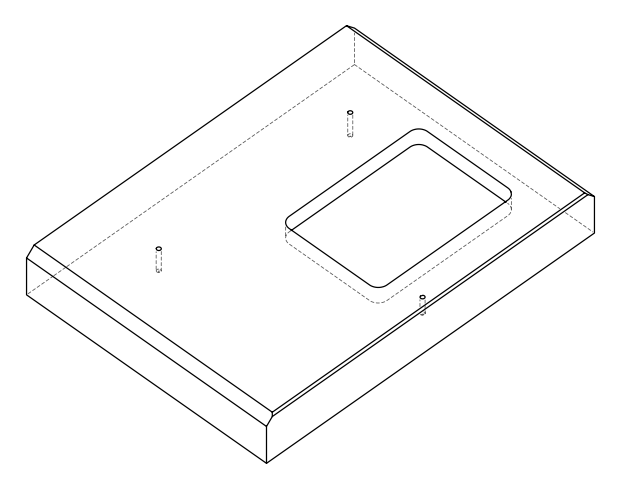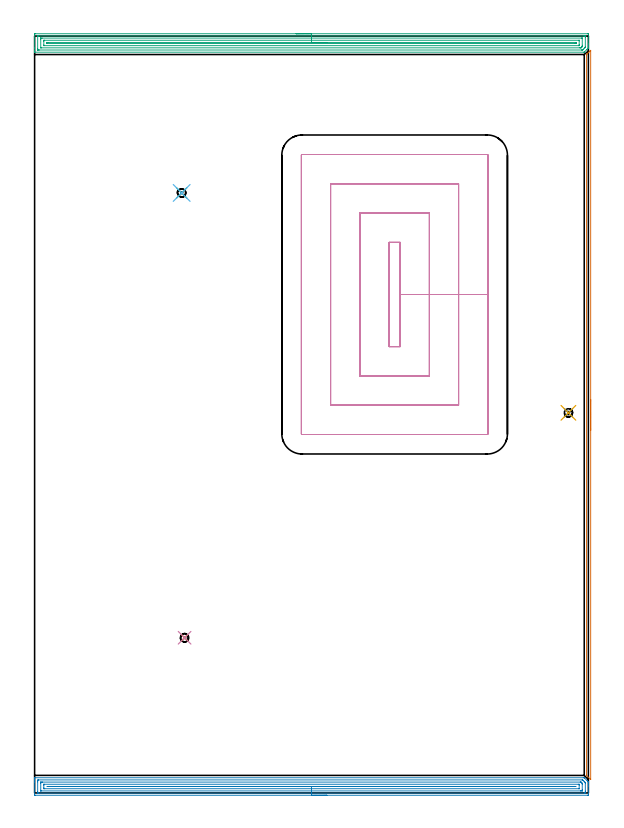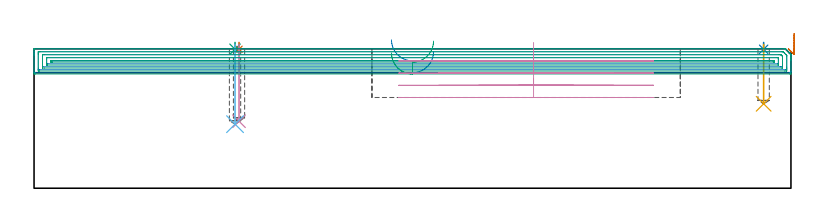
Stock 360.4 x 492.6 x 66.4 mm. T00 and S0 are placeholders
(PLAN: 10 operations, 3 tool changes, 46.7 min)
(1 SPOT_DRILL | STEP1POCKET | NXT0321_9005460120000 | 0.03 min | 0 mm3)
(2 SPOT_DRILL_1 | STEP1POCKET_1 | NXT0321_9005460120000 | 0.03 min | 32 mm3)
(3 SPOT_DRILL_2 | STEP1POCKET_2 | NXT0321_9005460120000 | 0.03 min | 32 mm3)
(4 DRILL_BLIND_HOLE_INTO_CENTER | STEP1POCKET | UGT0301_178 | 0.15 min | 751 mm3)
(5 DRILL_BLIND_HOLE_INTO_CENTER_1 | STEP1POCKET_1 | UGT0301_178 | 0.11 min | 565 mm3)
(6 DRILL_BLIND_HOLE_INTO_CENTER_2 | STEP1POCKET_2 | UGT0301_178 | 0.15 min | 780 mm3)
(7 AREA_MILL | FG_CHAMFER_SURFACE | UGT0205_001 | 3.94 min | 1748 mm3)
(8 AREA_MILL_1 | FG_CHAMFER_SURFACE_1 | UGT0205_001 | 14.56 min | 23399 mm3)
(9 AREA_MILL_2 | FG_CHAMFER_SURFACE_2 | UGT0205_001 | 14.6 min | 25929 mm3)
(10 MILL_RECTANGULAR_POCKET | POCKET_RECTANGULAR_STRAIGHT | UGT0201_109 | Follow Part, ap 6.35, ae 75% | 13.14 min | 703731 mm3)
(TOOL NXT0321_9005460120000 | NC Spot Drill, 142deg, 12mm, Carbide, Uncoated | D12 PA142 FL30 Z2)
(TOOL UGT0301_178 | Twist Drill 5.4 mm | D5.4 PA118 FL55 Z2)
(TOOL UGT0205_001 | Chamfer Mill 20 x 3 x 45 deg. | D20 FL50 Z2)
(TOOL UGT0201_109 | End Mill 25.4 mm | D25.4 FL25 Z2)
(OP 1 SPOT_DRILL)
G17 G21 G94 G90
T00 M6
G54
G17 G0 G90 X97.6 Y101. S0 M3
G43 Z76.4 H0
G94 G81 G98 Z66.168 F250. R69.4
G80
M5
M2
(OP 2 SPOT_DRILL_1)
G17 G21 G94 G90
T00 M6
G54
G17 G0 G90 X347.4 Y247.4 S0 M3
G43 Z76.4 H0
G94 G81 G98 Z66.168 F250. R69.4
G80
M5
M2
(OP 3 SPOT_DRILL_2)
G17 G21 G94 G90
T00 M6
G54
G17 G0 G90 X95.7 Y390.5 S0 M3
G43 Z76.4 H0
G94 G81 G98 Z66.168 F250. R69.4
G80
M5
M2
(OP 4 DRILL_BLIND_HOLE_INTO_CENTER)
G17 G21 G94 G90
T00 M6
G54
G17 G0 G90 X97.6 Y101. S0 M3
G43 Z76.4 H0
G94 G81 G98 Z31.9 F250. R68.4
G80
M5
M2
(OP 5 DRILL_BLIND_HOLE_INTO_CENTER_1)
G17 G21 G94 G90
T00 M6
G54
G17 G0 G90 X347.4 Y247.4 S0 M3
G43 Z76.4 H0
G94 G81 G98 Z40.2 F250. R68.4
G80
M5
M2
(OP 6 DRILL_BLIND_HOLE_INTO_CENTER_2)
G17 G21 G94 G90
T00 M6
G54
G17 G0 G90 X95.7 Y390.5 S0 M3
G43 Z76.4 H0
G94 G81 G98 Z30.5 F250. R68.4
G80
M5
M2
(OP 7 AREA_MILL)
G17 G21 G94 G90
T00 M6
G54
G17 G0 G90 X361.9 Y256. S1061 M3
G43 Z76.4 H0
Z73.7
G94 G1 Y255.962 Z72.828 F250.
Y255.848 Z71.964
Y255.659 Z71.112
Y255.397 Z70.28
Y255.063 Z69.474
Y254.66 Z68.7
Y254.192 Z67.964
Y253.66 Z67.272
Y253.071 Z66.629
Y252.428 Z66.04
Y251.736 Z65.508
Y251. Z65.04
Y250.226 Z64.637
Y249.42 Z64.303
Y248.588 Z64.041
Y247.736 Z63.852
Y246.872 Z63.738
Y246. Z63.7
Y8.856
X361.897 Y8.714 Z63.702
X361.874 Y8.734 Z63.725
X361.731 Y8.869 Z63.867
X359.383 Y11.216 Z66.216
X359.209 Y11.394 Z66.384
X359.204 Y11.404 Z66.389
X359.2 Y11.547 Z66.4
Y480.452
X359.204 Y480.596 Z66.389
X359.209 Y480.606 Z66.384
X359.383 Y480.784 Z66.216
X359.498 Y480.898 Z66.101
X359.667 Y481.069 Z65.93
X360.391 Y481.792 Z65.208
X360.55 Y481.952 Z65.047
X360.991 Y482.391 Z64.609
X361.284 Y482.685 Z64.315
X361.433 Y482.834 Z64.164
X361.892 Y483.292 Z63.707
X361.899 Y483.297 Z63.7
X361.9 Y246.
Y245.128 Z63.738
Y244.264 Z63.852
Y243.412 Z64.041
Y242.58 Z64.303
Y241.774 Z64.637
Y241. Z65.04
Y240.264 Z65.508
Y239.572 Z66.04
Y238.929 Z66.629
Y238.34 Z67.272
Y237.808 Z67.964
Y237.34 Z68.7
Y236.937 Z69.474
Y236.603 Z70.28
Y236.341 Z71.112
Y236.152 Z71.964
Y236.038 Z72.828
Y236. Z73.7
G0 Z76.4
M5
M2
(OP 8 AREA_MILL_1)
G17 G21 G94 G90
T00 M6
G54
G17 G0 G90 X190.2 Y-1.5 S1061 M3
G43 Z76.4 H0
Z65.
G94 G1 X190.162 Z64.128 F250.
X190.048 Z63.264
X189.859 Z62.412
X189.597 Z61.58
X189.263 Z60.774
X188.86 Z60.
X188.392 Z59.264
X187.86 Z58.572
X187.271 Z57.929
X186.628 Z57.34
X185.936 Z56.808
X185.2 Z56.34
X184.426 Z55.937
X183.62 Z55.603
X182.788 Z55.341
X181.936 Z55.152
X181.072 Z55.038
X180.2 Z55.
X0.619
X0.151 Y-1.495 Z55.003
X0.01 Y-1.492 Z55.006
X0. Y-1.347 Z55.151
Y6.838 Z63.333
Y7.378 Z63.875
Y7.718 Z64.214
Y8.258 Z64.754
Y8.597 Z65.092
X0.001 Y9.574 Z66.074
X0.01 Y9.898 Z66.389
X0.173 Y9.9 Z66.4
X357.1
X357.695 Y9.898 Z66.387
X357.878 Y9.723 Z66.221
X359.591 Y8.011 Z64.507
X359.692 Y7.908 Z64.407
X359.781 Y7.819 Z64.319
X359.884 Y7.718 Z64.214
X360.322 Y7.278 Z63.777
X360.376 Y7.222 Z63.721
X360.399 Y7.19 Z63.687
X360.4 Y6.838 Z63.337
Y6.769 Z63.268
Y5.959 Z62.454
Y4.74 Z61.237
Y4.2 Z60.694
Y-0.807 Z55.691
X360.396 Y-1.077 Z55.421
X360.39 Y-1.492 Z55.006
X360.206 Y-1.495 Z55.003
X359.781 Y-1.5 Z55.
X180.2
Y-0.086 Z56.414
X2.406 Y-0.085 Z56.415
X2.292
X2.042 Y-0.08 Z56.42
X2.017 Y-0.079 Z56.421
X2.01 Y-0.065 Z56.435
X2.004 Y-0.033 Z56.467
X2.002 Y-0.001 Z56.499
X2. Y0.202 Z56.702
Y0.682 Z57.182
Y7.238 Z63.738
X2.003 Y7.718 Z64.218
X2.008 Y8.11 Z64.61
X2.026 Y8.479 Z64.979
X2.406 Y8.484 Z64.984
X2.52 Y8.485 Z64.985
X356.321
X356.515 Y8.484 Z64.984
X356.612 Y8.481 Z64.981
X356.656 Y8.479 Z64.979
X356.75 Y8.389 Z64.889
X357.1 Y8.048 Z64.548
X357.432 Y7.718 Z64.218
X357.994 Y7.154 Z63.654
X358.3 Y6.838 Z63.338
X358.39 Y6.736 Z63.236
X358.394 Y6.638 Z63.138
X358.398 Y6.44 Z62.94
X358.4 Y1.162 Z57.662
X358.397 Y0.682 Z57.182
X358.392 Y0.29 Z56.79
X358.374 Y-0.079 Z56.421
X357.994 Y-0.084 Z56.416
X357.88 Y-0.085 Z56.415
X180.2 Y-0.086 Z56.414
Y1.328 Z57.828
X4.193 Y1.329 Z57.829
X4.114 Y1.33 Z57.83
X4.052 Y1.333 Z57.833
X4.018 Y1.335 Z57.835
X4.01 Y1.372 Z57.872
X4.004 Y1.562 Z58.062
X4.001 Y1.751 Z58.251
X4. Y6.149 Z62.649
X4.005 Y6.838 Z63.338
X4.008 Y7.021 Z63.521
X4.023 Y7.065 Z63.565
X4.075 Y7.067 Z63.567
X4.193 Y7.069 Z63.569
X4.85 Y7.071 Z63.571
X5.086
X355.077
X355.314 Y7.07 Z63.57
X355.55 Y7.066 Z63.566
X355.614 Y7.065 Z63.565
X355.651 Y7.037 Z63.537
X355.722 Y6.972 Z63.472
X355.86 Y6.838 Z63.338
X356.207 Y6.49 Z62.99
X356.334 Y6.355 Z62.855
X356.39 Y6.274 Z62.774
X356.394 Y6.149 Z62.649
X356.398 Y5.959 Z62.459
X356.4 Y5.769 Z62.269
Y2.251 Z58.751
X356.395 Y1.562 Z58.062
X356.392 Y1.379 Z57.879
X356.377 Y1.335 Z57.835
X356.325 Y1.333 Z57.833
X356.207 Y1.331 Z57.831
X355.55 Y1.329 Z57.829
X355.314 Y1.328 Z57.828
X180.2
Y2.743 Z59.243
X6.567
X6.138 Y2.745 Z59.245
X6.049 Y2.747 Z59.247
X6.016 Y2.749 Z59.249
X6.01 Y2.788 Z59.288
X6.006 Y2.89 Z59.39
X6. Y3.301 Z59.801
Y5.06 Z61.56
X6.001 Y5.509 Z62.009
X6.003 Y5.617 Z62.117
X6.006 Y5.643 Z62.143
X6.01 Y5.65 Z62.15
X6.021 Y5.652 Z62.152
X6.091 Y5.655 Z62.155
X6.287 Y5.657 Z62.157
X353.834
X354.262 Y5.655 Z62.155
X354.351 Y5.653 Z62.153
X354.384 Y5.651 Z62.151
X354.39 Y5.612 Z62.112
X354.394 Y5.51 Z62.01
X354.4 Y5.099 Z61.599
X354.399 Y2.891 Z59.391
X354.397 Y2.783 Z59.283
X354.394 Y2.757 Z59.257
X354.39 Y2.75 Z59.25
X354.379 Y2.748 Z59.248
X354.309 Y2.745 Z59.245
X354.113 Y2.743 Z59.243
X180.2
Y4.157 Z60.657
X8.704
X8.66 Y4.159 Z60.659
X8.102 Y4.2 Z60.7
X8.618 Y4.242 Z60.742
X8.66 Y4.243 Z60.743
X351.696
X351.74 Y4.241 Z60.741
X352.298 Y4.2 Z60.7
X351.782 Y4.158 Z60.658
X351.74 Y4.157 Z60.657
X180.2
X179.328 Z60.695
X178.464 Z60.809
X177.612 Z60.998
X176.78 Z61.26
X175.974 Z61.594
X175.2 Z61.997
X174.464 Z62.465
X173.772 Z62.996
X173.129 Z63.586
X172.54 Z64.229
X172.008 Z64.921
X171.54 Z65.657
X171.137 Z66.431
X170.803 Z67.237
X170.541 Z68.069
X170.352 Z68.92
X170.238 Z69.785
X170.2 Z70.657
G0 Z76.4
M5
M2
(OP 9 AREA_MILL_2)
G17 G21 G94 G90
T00 M6
G54
G17 G0 G90 X170.2 Y494.1 S1061 M3
G43 Z76.4 H0
Z64.4
G94 G1 X170.238 Z63.528 F250.
X170.352 Z62.664
X170.541 Z61.812
X170.803 Z60.98
X171.137 Z60.174
X171.54 Z59.4
X172.008 Z58.664
X172.539 Z57.972
X173.129 Z57.329
X173.772 Z56.74
X174.464 Z56.208
X175.2 Z55.74
X175.974 Z55.337
X176.78 Z55.003
X177.612 Z54.741
X178.463 Z54.552
X179.328 Z54.438
X180.2 Z54.4
X359.781
X360.344 Y494.094 Z54.403
X360.39 Y494.092 Z54.406
X360.4 Y494.04 Z54.457
Y487.664 Z60.83
Y487.128 Z61.369
Y486.791 Z61.705
Y486.255 Z62.241
Y485.918 Z62.576
Y484.845 Z63.654
X360.398 Y484.828 Z63.671
X360.394 Y484.805 Z63.692
X360.376 Y484.775 Z63.723
X360.211 Y484.609 Z63.887
X359.483 Y483.883 Z64.617
X357.994 Y482.393 Z66.106
X357.775 Y482.176 Z66.321
X357.695 Y482.103 Z66.389
X357.547 Y482.1 Z66.4
X0.172
X0.01 Y482.102 Z66.388
X0.003 Y482.224 Z66.268
X0. Y482.353 Z66.146
Y482.626 Z65.873
Y483.301 Z65.194
Y484.51 Z63.987
Y485.046 Z63.448
Y493.504 Z54.993
X0.004 Y493.772 Z54.725
X0.01 Y494.093 Z54.404
X0.286 Y494.097 Z54.401
X0.619 Y494.1 Z54.4
X180.2
Y492.686 Z55.814
X357.319
X357.994 Y492.684 Z55.816
X358.216 Y492.682 Z55.818
X358.345 Y492.679 Z55.821
X358.391 Y492.669 Z55.831
X358.393 Y492.643 Z55.857
X358.398 Y492.505 Z55.995
X358.4 Y492.027 Z56.473
Y491.63 Z56.87
X358.399 Y485.523 Z62.977
X358.392 Y485.284 Z63.216
X358.39 Y485.256 Z63.244
X358.374 Y485.234 Z63.266
X358.329 Y485.183 Z63.317
X358.196 Y485.046 Z63.454
X358.096 Y484.946 Z63.554
X357.324 Y484.173 Z64.327
X357.1 Y483.95 Z64.55
X356.77 Y483.624 Z64.876
X356.686 Y483.545 Z64.955
X356.663 Y483.524 Z64.976
X356.627 Y483.521 Z64.979
X356.544 Y483.518 Z64.982
X356.207 Y483.515 Z64.985
X355.988 Y483.514 Z64.986
X3.081
X2.406 Y483.516 Z64.984
X2.184 Y483.518 Z64.982
X2.055 Y483.521 Z64.979
X2.009 Y483.531 Z64.969
X2.007 Y483.557 Z64.943
X2.002 Y483.695 Z64.805
X2. Y484.173 Z64.327
Y484.57 Z63.93
X2.001 Y492.423 Z56.077
X2.004 Y492.556 Z55.944
X2.01 Y492.66 Z55.84
X2.014 Y492.68 Z55.82
X2.028 Y492.681 Z55.819
X2.069 Y492.683 Z55.817
X2.406 Y492.685 Z55.815
X2.625 Y492.686 Z55.814
X180.2
Y491.272 Z57.228
X356.088 Y491.271 Z57.229
X356.207 Y491.269 Z57.231
X356.326 Y491.265 Z57.235
X356.39 Y491.261 Z57.239
X356.394 Y491.217 Z57.283
X356.397 Y491.154 Z57.346
X356.4 Y490.966 Z57.534
Y486.603 Z61.897
X356.395 Y485.918 Z62.582
X356.392 Y485.738 Z62.762
X356.377 Y485.688 Z62.812
X356.341 Y485.648 Z62.852
X356.207 Y485.507 Z62.993
X355.974 Y485.274 Z63.226
X355.743 Y485.046 Z63.454
X355.656 Y484.964 Z63.536
X355.626 Y484.937 Z63.563
X355.553 Y484.933 Z63.567
X355.432 Y484.93 Z63.57
X355.314 Y484.929 Z63.571
X354.54 Y484.928 Z63.572
X4.312 Y484.929 Z63.571
X4.193 Y484.931 Z63.569
X4.074 Y484.935 Z63.565
X4.009 Y484.939 Z63.561
X4.006 Y484.983 Z63.517
X4.003 Y485.046 Z63.454
X4. Y485.234 Z63.266
Y490.47 Z58.03
X4.005 Y491.154 Z57.346
X4.008 Y491.248 Z57.252
X4.01 Y491.265 Z57.235
X4.034 Y491.267 Z57.233
X4.074 Y491.27 Z57.23
X4.193 Y491.271 Z57.229
X4.966 Y491.272 Z57.228
X180.2
Y489.857 Z58.643
X354.303
X354.345 Y489.855 Z58.645
X354.378 Y489.852 Z58.648
X354.39 Y489.848 Z58.652
X354.392 Y489.828 Z58.672
X354.4 Y489.429 Z59.071
Y486.811 Z61.689
Y486.791 Z61.709
X354.39 Y486.366 Z62.134
X354.383 Y486.349 Z62.151
X354.342 Y486.347 Z62.153
X354.261 Y486.344 Z62.156
X354.139 Y486.343 Z62.157
X353.986
X6.097
X6.055 Y486.345 Z62.155
X6.022 Y486.348 Z62.152
X6.01 Y486.352 Z62.148
X6.008 Y486.372 Z62.128
X6. Y486.771 Z61.729
Y489.389 Z59.111
Y489.409 Z59.091
X6.01 Y489.834 Z58.666
X6.017 Y489.851 Z58.649
X6.058 Y489.853 Z58.647
X6.139 Y489.856 Z58.644
X6.261 Y489.857 Z58.643
X6.414
X180.2
Y488.443 Z60.057
X352.169
X352.336 Y488.441 Z60.059
X352.376 Y488.439 Z60.061
X352.389 Y488.437 Z60.063
X352.392 Y488.424 Z60.076
X352.395 Y488.369 Z60.131
X352.397 Y487.894 Z60.606
X352.391 Y487.779 Z60.721
X352.389 Y487.764 Z60.736
X352.354 Y487.762 Z60.738
X352.267 Y487.759 Z60.741
X352.091 Y487.757 Z60.743
X351.74
X8.231
X8.064 Y487.759 Z60.741
X8.023 Y487.761 Z60.739
X8.011 Y487.763 Z60.737
X8.008 Y487.776 Z60.724
X8.004 Y487.831 Z60.669
X8.002 Y488.307 Z60.193
X8.006 Y488.384 Z60.116
X8.01 Y488.435 Z60.065
X8.045 Y488.436 Z60.064
X8.226 Y488.44 Z60.06
X8.59 Y488.443 Z60.057
X8.66
X180.2
X181.072 Z60.095
X181.936 Z60.209
X182.788 Z60.398
X183.62 Z60.66
X184.426 Z60.994
X185.2 Z61.397
X185.936 Z61.865
X186.628 Z62.396
X187.271 Z62.986
X187.86 Z63.629
X188.391 Z64.321
X188.86 Z65.057
X189.263 Z65.831
X189.597 Z66.637
X189.859 Z67.469
X190.048 Z68.32
X190.162 Z69.185
X190.2 Z70.057
G0 Z76.4
M5
M2
(OP 10 MILL_RECTANGULAR_POCKET)
G17 G21 G94 G90
T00 M6
G54
G17 G0 G90 X237.85 Y291.558 S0 M3
G43 Z76.4 H0
Z69.4
G94 G1 Y324.4 Z60.6 F250.
Y358.35 F500.
X230.75
Y290.45
X237.85
Y324.4
X256.9
Y377.4
X211.7
Y271.4
X256.9
Y324.4
X275.95
Y396.45
X192.65
Y252.35
X275.95
Y324.4
X295.
Y415.1
G3 X294.6 Y415.5 R0.4
G1 X174.
G3 X173.6 Y415.1 R0.4
G1 Y233.7
G3 X174. Y233.3 R0.4
G1 X294.6
G3 X295. Y233.7 R0.4
G1 Y324.4
Y325.4
G0 X237.85 Y291.558 Z63.6
G1 Y324.4 Z54.8 F250.
Y358.35 F500.
X230.75
Y290.45
X237.85
Y324.4
X256.9
Y377.4
X211.7
Y271.4
X256.9
Y324.4
X275.95
Y396.45
X192.65
Y252.35
X275.95
Y324.4
X295.
Y415.1
G3 X294.6 Y415.5 R0.4
G1 X174.
G3 X173.6 Y415.1 R0.4
G1 Y233.7
G3 X174. Y233.3 R0.4
G1 X294.6
G3 X295. Y233.7 R0.4
G1 Y324.4
Y325.4
G0 X237.85 Y291.558 Z57.8
G1 Y324.4 Z49. F250.
Y358.35 F500.
X230.75
Y290.45
X237.85
Y324.4
X256.9
Y377.4
X211.7
Y271.4
X256.9
Y324.4
X275.95
Y396.45
X192.65
Y252.35
X275.95
Y324.4
X295.
Y415.1
G3 X294.6 Y415.5 R0.4
G1 X174.
G3 X173.6 Y415.1 R0.4
G1 Y233.7
G3 X174. Y233.3 R0.4
G1 X294.6
G3 X295. Y233.7 R0.4
G1 Y324.4
Y325.4
G0 X237.85 Y291.558 Z52.
G1 Y324.4 Z43.2 F250.
Y358.35 F500.
X230.75
Y290.45
X237.85
Y324.4
X256.9
Y377.4
X211.7
Y271.4
X256.9
Y324.4
X275.95
Y396.45
X192.65
Y252.35
X275.95
Y324.4
X295.
Y415.1
G3 X294.6 Y415.5 R0.4
G1 X174.
G3 X173.6 Y415.1 R0.4
G1 Y233.7
G3 X174. Y233.3 R0.4
G1 X294.6
G3 X295. Y233.7 R0.4
G1 Y324.4
Y325.4
G0 Z76.4
M5
M2
